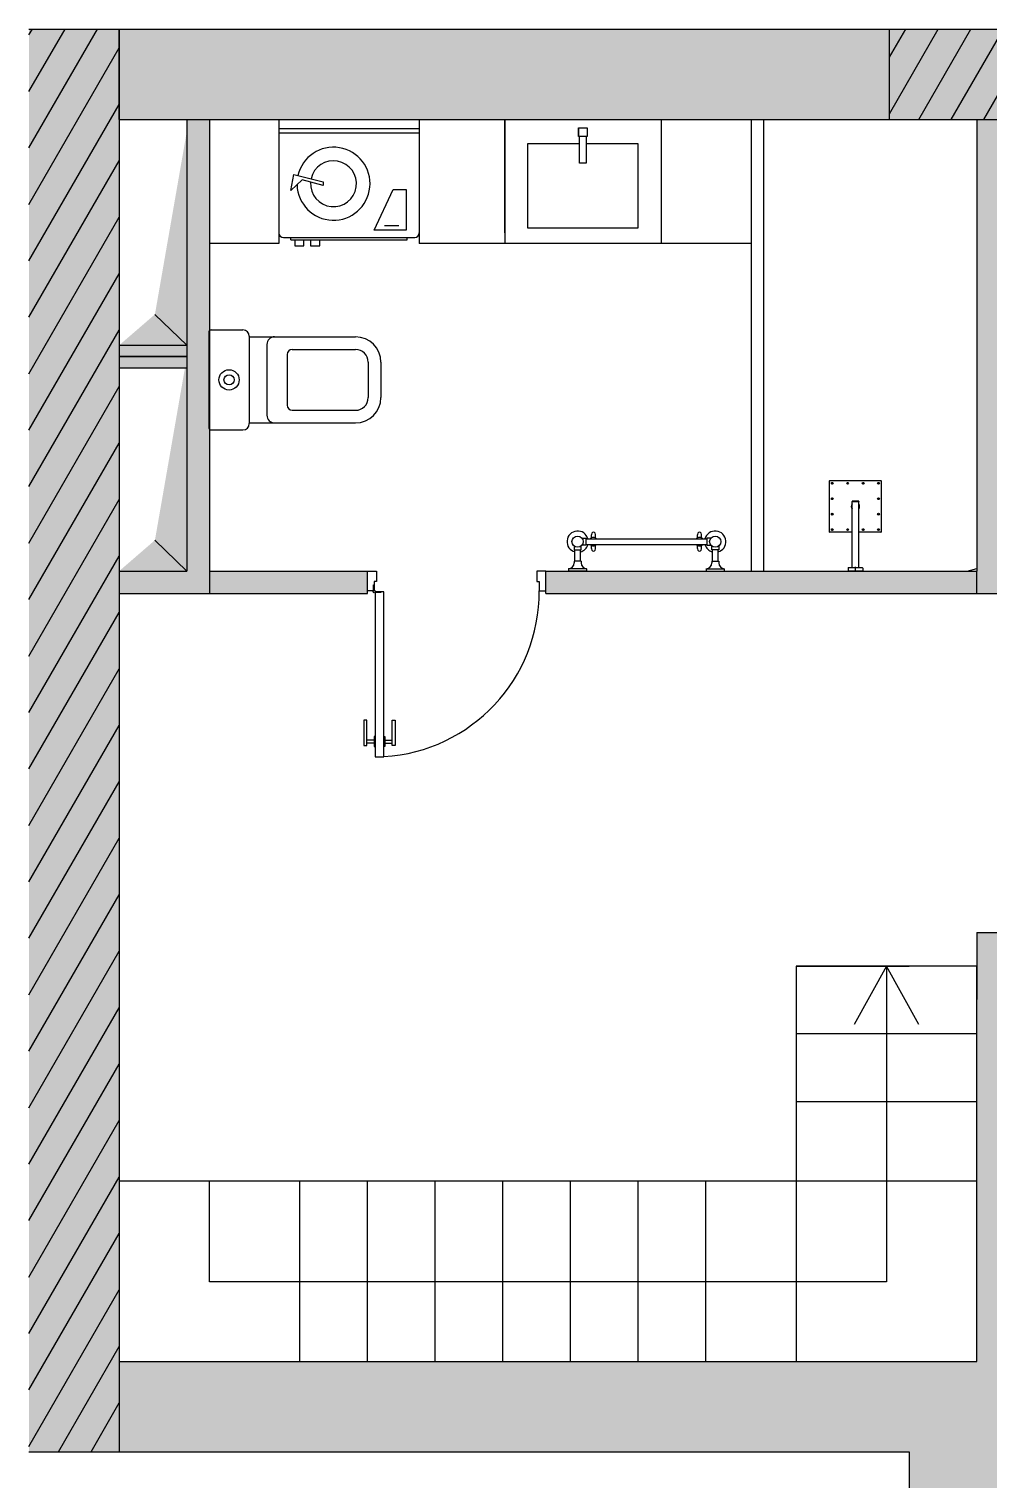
# Model space of a CAD drawing. Header units: inches. Extents: x -59797 to 874375, y -412711 to 5867.
# Drawn here: x 427625 to 431875, y -178224 to -171799 of the extents above; entities that cross this region are included whole.
import ezdxf

# ---------------------------------------------------------------- set-up
doc = ezdxf.new("R2010")
doc.units = ezdxf.units.IN
doc.header["$MEASUREMENT"] = 0
doc.linetypes.add('CENTER2', pattern=[28.575, 19.05, -3.175, 3.175, -3.175])
doc.layers.add('dwgmodels.com', color=250, linetype='Continuous')
doc.layers.add('freecads.com', color=7, linetype='Continuous')

# ---------------------------------------------------------------- blocks, each defined once
blk = doc.blocks.new('washing machine')
for p, q in [((122229.6, -17791.4), (122229.6, -18294.3)), ((122229.6, -17791.4), (122851.2, -17791.4)), ((122851.2, -17791.4), (122851.2, -18294.3)), ((122229.6, -17831.4), (122851.2, -17831.4)), ((122229.6, -17851.4), (122851.2, -17851.4)), ((122282.8, -18105.8), (122295.2, -18035.5)), ((122295.2, -18035.5), (122425.3, -18068.1)), ((122333.1, -18059.7), (122282.8, -18105.8)), ((122425.3, -18084.8), (122333.1, -18059.7)), ((122425.3, -18068.1), (122425.3, -18084.8)), ((122652.2, -18281.9), (122735.4, -18101.6)), ((122735.4, -18101.6), (122794, -18101.6)), ((122794, -18101.6), (122794, -18281.9)), ((122794, -18281.9), (122652.2, -18281.9)), ((122697.7, -18261), (122760.5, -18261)), ((122249.6, -18314.3), (122831.2, -18314.3)), ((122282.7, -18324.3), (122798.2, -18324.3)), ((122300, -18324.3), (122300, -18351.9)), ((122300, -18351.9), (122340.6, -18351.9)), ((122340.6, -18351.9), (122340.6, -18324.3)), ((122370, -18324.3), (122370, -18351.9)), ((122370, -18351.9), (122410.6, -18351.9)), ((122410.6, -18351.9), (122410.6, -18324.3)), ((122798.2, -18324.3), (122798.2, -18314.3))]:
    blk.add_line(p, q)
at = {"color": 7}
blk.add_line((122282.7, -18324.3), (122282.7, -18314.3), dxfattribs=at)
for centre, radius, start, end in [((122471.4, -18076.5), 161.8, 181.67904, 167.03384), ((122471.4, -18076.5), 101.8, 176.19447, 167.67082), ((122249.6, -18294.3), 20, 180, 270), ((122831.2, -18294.3), 20, 270, 0)]:
    blk.add_arc(centre, radius, start, end)
blk = doc.blocks.new('Towel Dryer 1_top_dwgmodels.com')
at = {"color": 0}
for p, q in [((-285.1, 0), (-365.1, 0)), ((-365.1, -9.9), (-365.1, 0)), ((-285.1, -9.9), (-285.1, 0)), ((244.9, 0), (324.9, 0)), ((244.9, -9.9), (244.9, 0)), ((324.9, -9.9), (324.9, 0)), ((-285.1, -9.9), (-365.1, -9.9)), ((-340.6, -43), (-340.6, -36.1)), ((-309.6, -43), (-340.6, -43)), ((-337.6, -43), (-337.6, -93.1)), ((-312.6, -43), (-312.6, -93.1)), ((-309.6, -43), (-309.6, -36.1)), ((244.9, -9.9), (324.9, -9.9)), ((269.4, -43), (269.4, -36.1)), ((269.4, -43), (300.4, -43)), ((272.4, -43), (272.4, -93.1)), ((297.4, -43), (297.4, -93.1)), ((300.4, -43), (300.4, -36.1)), ((248, -117.5), (-288.2, -117.5)), ((248, -142.5), (-288.2, -142.5))]:
    blk.add_line(p, q, dxfattribs=at)
for points in [[(-340.6, -110.5), (-340.6, -93.1), (-309.6, -93.1), (-309.6, -110.5)], [(-305.6, -145.5), (-288.2, -145.5), (-288.2, -114.5), (-305.6, -114.5)], [(265.5, -145.5), (248, -145.5), (248, -114.5), (265.5, -114.5)], [(300.4, -110.5), (300.4, -93.1), (269.4, -93.1), (269.4, -110.5)]]:
    blk.add_lwpolyline(points, dxfattribs=at)
for centre in [(-325.1, -130), (284.9, -130)]:
    blk.add_circle(centre, 24.9, dxfattribs=at)
for centre, radius, start, end in [((-366.8, -36.1), 26.3, 0.09186, 86.13996), ((-283.4, -36.1), 26.2, 93.65196, 180), ((243.3, -36.1), 26.2, 0, 86.34804), ((326.7, -36.1), 26.3, 93.86004, 179.90814), ((-325.1, -130), 47.2, 105.34165, 344.65835), ((-325.1, -130), 47.2, 15.34165, 74.65835), ((-255.1, -130), 19, 41.22312, 138.77688), ((-224.5, -105.3), 40.2, 161.39567, 191.32249), ((-255.1, -97.6), 9.06, 89.84335, 145.92807), ((-255, -97.6), 9.06, 34.07193, 90.15665), ((-285.6, -105.3), 40.2, 348.67751, 18.60433), ((214.9, -130), 19, 41.22312, 138.77688), ((245.5, -105.3), 40.2, 161.39567, 191.32249), ((214.9, -97.6), 9.06, 89.84335, 145.92807), ((215, -97.6), 9.06, 34.07193, 90.15665), ((184.4, -105.3), 40.2, 348.67751, 18.60433), ((284.9, -130), 47.2, 195.34165, 74.65835), ((284.9, -130), 47.2, 105.34165, 164.65835), ((-255.1, -130), 19, 221.22312, 318.77688), ((-224.5, -154.7), 40.2, 168.67751, 198.60433), ((-255.1, -162.4), 9.06, 214.07193, 270.15665), ((-255, -162.4), 9.06, 269.84335, 325.92807), ((-285.6, -154.7), 40.2, 341.39567, 11.32249), ((214.9, -130), 19, 221.22312, 318.77688), ((245.5, -154.7), 40.2, 168.67751, 198.60433), ((214.9, -162.4), 9.06, 214.07193, 270.15665), ((215, -162.4), 9.06, 269.84335, 325.92807), ((184.4, -154.7), 40.2, 341.39567, 11.32249)]:
    blk.add_arc(centre, radius, start, end, dxfattribs=at)
blk = doc.blocks.new('Door')
at = {"layer": 'freecads.com'}
for p, q in [((80582.9, -19290.2), (80582.9, -19202.5)), ((80582.9, -19202.5), (80622.4, -19202.5)), ((80622.4, -19202.5), (80622.4, -19249)), ((81372.9, -19202.5), (81333.4, -19202.5)), ((81333.4, -19202.5), (81333.4, -19249)), ((81372.9, -19290.2), (81372.9, -19202.5)), ((80610.1, -19290.2), (80610.1, -19263.9)), ((80610.1, -19263.9), (80611.9, -19263.9)), ((80622.4, -19249), (80611.9, -19249)), ((80611.9, -19249), (80611.9, -19290.2)), ((80611.9, -19263.9), (80611.9, -19290.2)), ((81333.4, -19249), (81343.9, -19249)), ((81343.9, -19249), (81343.9, -19290.2)), ((80611.9, -19290.2), (80582.9, -19290.2)), ((80611.9, -19290.2), (80610.1, -19290.2)), ((80616.6, -19294.9), (80616.6, -20025.6)), ((80656.1, -19294.9), (80616.6, -19294.9)), ((80642.9, -19294.9), (80616.6, -19294.9)), ((80616.6, -19294.9), (80616.6, -19296.7)), ((80616.6, -19296.7), (80642.9, -19296.7)), ((80642.9, -19296.7), (80642.9, -19294.9)), ((80656.1, -20025.6), (80656.1, -19294.9)), ((81343.9, -19290.2), (81372.9, -19290.2)), ((80580.6, -19862.9), (80567.4, -19862.9)), ((80567.4, -19862.9), (80567.4, -19974.8)), ((80580.6, -19974.8), (80580.6, -19862.9)), ((80692.1, -19974.8), (80692.1, -19862.9)), ((80692.1, -19862.9), (80705.2, -19862.9)), ((80705.2, -19862.9), (80705.2, -19974.8)), ((80567.4, -19974.8), (80580.6, -19974.8)), ((80612.2, -19951.1), (80580.6, -19951.1)), ((80612.2, -19964.3), (80580.6, -19964.3)), ((80616.6, -19935.8), (80612.2, -19935.8)), ((80612.2, -19935.8), (80612.2, -19979.7)), ((80612.2, -19979.7), (80616.6, -19979.7)), ((80616.6, -19979.7), (80616.6, -19935.8)), ((80656.1, -19979.7), (80656.1, -19935.8)), ((80656.1, -19935.8), (80660.5, -19935.8)), ((80660.5, -19979.7), (80656.1, -19979.7)), ((80660.5, -19935.8), (80660.5, -19979.7)), ((80660.5, -19951.1), (80692.1, -19951.1)), ((80660.5, -19964.3), (80692.1, -19964.3)), ((80705.2, -19974.8), (80692.1, -19974.8)), ((80616.6, -20025.6), (80656.1, -20025.6))]:
    blk.add_line(p, q, dxfattribs=at)
blk.add_circle((80612.7, -19294.1), 5.27, dxfattribs=at)
blk.add_arc((80612.7, -19294.1), 731.2, 273.39659, 0.29944, dxfattribs=at)
blk = doc.blocks.new('toilet 2')
at = {"layer": 'freecads.com'}
for p, q in [((79882.3, -2942.5), (79882.3, -3363)), ((79893.5, -2931.3), (80033.7, -2931.3)), ((80061.7, -2959.3), (80061.7, -3346.2)), ((80061.7, -2962.1), (80532.7, -2962.1)), ((80140.2, -2995.8), (80140.2, -3309.8)), ((80252.3, -3018.2), (80532.7, -3018.2)), ((80229.9, -3040.6), (80229.9, -3264.9)), ((80588.8, -3074.3), (80588.8, -3231.3)), ((80644.9, -3074.3), (80644.9, -3231.3)), ((80252.3, -3287.3), (80532.7, -3287.3)), ((79893.5, -3374.3), (80033.7, -3374.3)), ((80061.7, -3343.4), (80532.7, -3343.4))]:
    blk.add_line(p, q, dxfattribs=at)
for radius in [44.9, 22.4]:
    blk.add_circle((79972, -3152.8), radius, dxfattribs=at)
for centre, radius, start, end in [((79893.5, -2942.5), 11.2, 90, 180), ((80033.7, -2959.3), 28, 0, 90), ((80173.8, -2995.8), 33.6, 90, 180), ((80252.3, -3040.6), 22.4, 90, 180), ((80532.7, -3074.3), 112.1, 0, 90), ((80532.7, -3074.3), 56.1, 0, 90), ((80252.3, -3264.9), 22.4, 180, 270), ((80532.7, -3231.3), 56.1, 270, 0), ((80532.7, -3231.3), 112.1, 270, 0), ((80173.8, -3309.8), 33.6, 180, 270), ((79893.5, -3363), 11.2, 180, 270), ((80033.7, -3346.2), 28, 270, 0)]:
    blk.add_arc(centre, radius, start, end, dxfattribs=at)

msp = doc.modelspace()

# ---------------------------------------------------------------- hatches: boundary and pattern name
at = {"true_color": 0x939598}
h = msp.add_hatch(color=252, dxfattribs=at)
h.dxf.hatch_style = 1
h.paths.add_polyline_path([(428024.7, -171799.1), (427624.7, -171799.1), (427624.7, -178099.1), (428024.7, -178099.1)])
h.paths.add_polyline_path([(431437.6, -171799.1), (428024.7, -171799.1), (428024.7, -172199.1), (431437.6, -172199.1)])
h.paths.add_polyline_path([(431924.7, -176849.1), (431924.7, -176749.1), (431924.7, -175799.1), (431824.7, -175799.1), (431824.7, -176096.5), (431824.7, -177699.1), (428024.7, -177699.1), (428024.7, -178099.1), (431524.7, -178099.1), (431524.7, -180199.1), (431924.7, -180199.1)])
h.paths.add_polyline_path([(433759.3, -176860), (433659.3, -176860), (433659.3, -176914.2), (431924.7, -176914.2), (431924.7, -177014.2), (433659.3, -177014.2), (433659.3, -177614.2), (433759.3, -177614.2), (433759.3, -177014.2)])
h.paths.add_polyline_path([(437624.7, -175699.1), (437439.7, -175699.1), (433759.3, -175699.1), (433759.3, -175602.2), (433659.3, -175602.2), (433659.3, -175861.6), (433759.3, -175861.6), (433759.3, -175837.2), (433759.3, -175799.1), (437624.7, -175799.1)])
h.paths.add_polyline_path([(438024.7, -175399.1), (438024.7, -174938.5), (437913.8, -174938.5), (437624.7, -174938.5), (437624.7, -175699.1), (437624.7, -175799.1), (438024.7, -175799.1)])
h.paths.add_polyline_path([(437912.2, -180199.1), (436021, -180199.1), (435821, -180199.1), (435433.1, -180199.1), (432482.9, -180199.1), (432482.9, -180599.1), (437912.2, -180599.1)])
h.paths.add_polyline_path([(429124.7, -174199.1), (428424.7, -174199.1), (428424.7, -174299.1), (429124.7, -174299.1)])
at = {"true_color": 0x636466}
h = msp.add_hatch(dxfattribs=at)
h.set_pattern_fill('ANSI31', color=251, scale=1000, angle=15)
h.set_pattern_definition([(60, (398950.43, -154490.7), (-108.25318, 62.5), [])])
h.paths.add_polyline_path([(427624.7, -178099.1), (428024.7, -178099.1), (428024.7, -171799.1), (427624.7, -171799.1)])
at = {"true_color": 0x939598}
h = msp.add_hatch(color=252, dxfattribs=at)
h.dxf.hatch_style = 1
h.paths.add_polyline_path([(432482.9, -171799.1), (431524.7, -171799.1), (431437.6, -171799.1), (431437.6, -172199.1), (431524.7, -172199.1), (432482.9, -172199.1)])
at = {"true_color": 0x636466}
h = msp.add_hatch(dxfattribs=at)
h.set_pattern_fill('ANSI31', color=251, scale=1000, angle=15)
h.set_pattern_definition([(60, (428018.31, -155096.67), (-108.2532, 62.5), [])])
h.paths.add_polyline_path([(432482.9, -171799.1), (431524.7, -171799.1), (431437.6, -171799.1), (431437.6, -172199.1), (431524.7, -172199.1), (432482.9, -172199.1)])
at = {"true_color": 0x939598, "transparency": 33554687}
h = msp.add_hatch(color=252, dxfattribs=at)
h.dxf.hatch_style = 1
h.paths.add_polyline_path([(428424.7, -172199.1), (428324.7, -172199.1), (428324.7, -174199.1), (428024.7, -174199.1), (428024.7, -174299.1), (428424.7, -174299.1), (428424.7, -173570.9, -0.198912), (428421.4, -173563), (428421.4, -173142.4, -0.198912), (428424.7, -173134.5)])
h.paths.add_polyline_path([(428324.7, -173249.1), (428024.7, -173249.1), (428024.7, -173299.1), (428324.7, -173299.1)], flags=17)
h.paths.add_polyline_path([(428324.7, -173199.1), (428024.7, -173199.1), (428024.7, -173249.1), (428324.7, -173249.1)], flags=17)
h.paths.add_polyline_path([(432324.7, -173167), (432324.7, -172199.1), (432224.7, -172199.1), (432224.7, -173149.1), (431924.7, -173149.1), (431924.7, -172199.1), (431824.7, -172199.1), (431824.7, -174199.1), (431824.7, -174299.1), (431924.7, -174299.1), (432324.7, -174299.1), (432324.7, -173417.3, -0.016041), (432320.7, -173292.1, -0.016041)])
h.paths.add_polyline_path([(432224.7, -173249.1), (432224.7, -174199.1), (431924.7, -174199.1), (431924.7, -173249.1)], flags=16)
at = {"true_color": 0x636466}
h = msp.add_hatch(dxfattribs=at)
h.set_pattern_fill('AR-B816', color=251, scale=1000, angle=15)
h.set_pattern_definition([(15, (348542, -155097), (-2070.55, 7727.4), []), (105, (348542, -155097), (-9797.96, 5656.85), [8000, -8000])])
h.paths.add_polyline_path([(431824.7, -172199.1), (431524.7, -172199.1), (428424.7, -172199.1), (428424.7, -174199.1), (429158.4, -174199.1), (429158.4, -173565.8), (429154, -173565.8), (429122.4, -173550.5), (429122.4, -173638.7), (429109.2, -173638.7), (429109.2, -173526.8), (429122.4, -173526.8), (429154, -173537.3), (429154, -173522), (429158.4, -173476.1), (429197.9, -173476.1), (429197.9, -173477.7, -0.393632), (429885.7, -174199.1), (431824.7, -174199.1)])
at = {"true_color": 0x000000, "transparency": 33554687}
h = msp.add_hatch(color=18, dxfattribs=at)
h.dxf.hatch_style = 1
h.paths.add_polyline_path([(428324.7, -172249.1), (428182.8, -173062.6), (428324.7, -173199.1)])
h.paths.add_polyline_path([(428182.8, -173062.6), (428024.7, -173199.1), (428324.7, -173199.1)])
h = msp.add_hatch(color=18, dxfattribs=at)
h.dxf.hatch_style = 1
h.paths.add_polyline_path([(428324.7, -173249.1), (428182.8, -174062.6), (428324.7, -174199.1)])
h.paths.add_polyline_path([(428182.8, -174062.6), (428024.7, -174199.1), (428324.7, -174199.1)])
at = {"true_color": 0x939598}
h = msp.add_hatch(color=252, dxfattribs=at)
h.dxf.hatch_style = 1
h.paths.add_polyline_path([(431824.7, -174199.1), (429914.7, -174199.1), (429914.7, -174299.1), (431824.7, -174299.1)])

# ---------------------------------------------------------------- linework, layer by layer
for p, q in [((427624.7, -171799.1), (431524.7, -171799.1)), ((431437.6, -172199.1), (431437.6, -171799.1)), ((431524.7, -171799.1), (439624.7, -171799.1)), ((428024.7, -172199.1), (431524.7, -172199.1)), ((428024.7, -172199.1), (428024.7, -174299.1)), ((428324.7, -172199.1), (428324.7, -174199.1)), ((428424.7, -172199.1), (428424.7, -174299.1)), ((430824.7, -172199.1), (430824.7, -174199.1)), ((430879.7, -172199.1), (430879.7, -174199.1)), ((431524.7, -172199.1), (437624.7, -172199.1)), ((431824.7, -172199.1), (431824.7, -174199.1)), ((428424, -172749.1), (428424.7, -172749.1)), ((428024.7, -173199.1), (428324.7, -173199.1)), ((428024.7, -173249.1), (428324.7, -173249.1)), ((428024.7, -173299.1), (428324.7, -173299.1)), ((428024.7, -174199.1), (428324.7, -174199.1)), ((428424.7, -174199.1), (429124.7, -174199.1)), ((429124.7, -174299.1), (429124.7, -174199.1)), ((429914.7, -174199.1), (431824.7, -174199.1)), ((429914.7, -174299.1), (429914.7, -174199.1)), ((428024.7, -174299.1), (429124.7, -174299.1)), ((429914.7, -174299.1), (431824.7, -174299.1)), ((431824.7, -175799.1), (431824.7, -176096.5)), ((428024.7, -176899.1), (431824.7, -176899.1)), ((428024.7, -177699.1), (431824.7, -177699.1)), ((427624.7, -178099.1), (431524.7, -178099.1)), ((431524.7, -178099.1), (431524.7, -180199.1))]:
    msp.add_line(p, q)
at = {"color": 7}
for p, q in [((428024.7, -172199.1), (428024.7, -171799.1)), ((428024.7, -171799.1), (428024.7, -178099.1)), ((428732.4, -172199.1), (428732.4, -172749.1)), ((429354, -172199.1), (429354, -172749.1)), ((429733.1, -172700.1), (429733.1, -172199.1)), ((429733.1, -172199.1), (429733.1, -172749.3)), ((430425.6, -172199.1), (430425.6, -172749.3)), ((429733.1, -172700.9), (429733.1, -172700.1)), ((428324.7, -173199.1), (428182.8, -173062.6)), ((428324.7, -174199.1), (428182.8, -174062.6)), ((431824.7, -174299.1), (431824.7, -174199.1)), ((431824.7, -174299.1), (431924.7, -174299.1)), ((431824.7, -175799.1), (431924.7, -175799.1)), ((431024.7, -175949.1), (431524.7, -175949.1)), ((431824.7, -175949.1), (431024.7, -175949.1)), ((431024.7, -175949.1), (431024.7, -177699.1)), ((431824.7, -177699.1), (431824.7, -175949.1)), ((431824.7, -176249.1), (431024.7, -176249.1)), ((431824.7, -176549.1), (431024.7, -176549.1)), ((428824.7, -177699.1), (428824.7, -176899.1)), ((428824.7, -176899.1), (428824.7, -176899.1)), ((429124.7, -177699.1), (429124.7, -176899.1)), ((429424.7, -177699.1), (429424.7, -176899.1)), ((429724.7, -177699.1), (429724.7, -176899.1)), ((430024.7, -177699.1), (430024.7, -176899.1)), ((430324.7, -177699.1), (430324.7, -176899.1)), ((430624.7, -177699.1), (430624.7, -176899.1))]:
    msp.add_line(p, q, dxfattribs=at)
at = {"color": 7, "lineweight": 30}
msp.add_line((428024.7, -173249.1), (428324.7, -173249.1), dxfattribs=at)
at = {"linetype": 'Continuous'}
for p, q in [((431172.7, -174026.4), (431172.7, -173799.8)), ((431173.7, -173798.8), (431400.3, -173798.8)), ((431182.5, -173810.1), (431182.5, -173811.1)), ((431184, -173810.1), (431182.5, -173810.1)), ((431182.5, -173811.1), (431184, -173811.1)), ((431183.4, -173810.1), (431183.4, -173811.1)), ((431184, -173808.7), (431184, -173810.1)), ((431185, -173808.7), (431184, -173808.7)), ((431185, -173809.6), (431184, -173809.6)), ((431184, -173811.1), (431184, -173812.6)), ((431184, -173811.7), (431185, -173811.7)), ((431184, -173812.6), (431185, -173812.6)), ((431185, -173810.1), (431185, -173808.7)), ((431186.4, -173810.1), (431185, -173810.1)), ((431185, -173811.1), (431186.4, -173811.1)), ((431185, -173812.6), (431185, -173811.1)), ((431185.6, -173811.1), (431185.6, -173810.1)), ((431186.4, -173811.1), (431186.4, -173810.1)), ((431250.9, -173810.1), (431250.9, -173811.1)), ((431252.3, -173810.1), (431250.9, -173810.1)), ((431250.9, -173811.1), (431252.3, -173811.1)), ((431251.8, -173810.1), (431251.8, -173811.1)), ((431252.3, -173808.7), (431252.3, -173810.1)), ((431253.3, -173808.7), (431252.3, -173808.7)), ((431253.3, -173809.6), (431252.3, -173809.6)), ((431252.3, -173811.1), (431252.3, -173812.6)), ((431252.3, -173811.7), (431253.3, -173811.7)), ((431252.3, -173812.6), (431253.3, -173812.6)), ((431253.3, -173810.1), (431253.3, -173808.7)), ((431254.8, -173810.1), (431253.3, -173810.1)), ((431253.3, -173811.1), (431254.8, -173811.1)), ((431253.3, -173812.6), (431253.3, -173811.1)), ((431253.9, -173811.1), (431253.9, -173810.1)), ((431254.8, -173811.1), (431254.8, -173810.1)), ((431319.2, -173810.1), (431319.2, -173811.1)), ((431320.7, -173810.1), (431319.2, -173810.1)), ((431319.2, -173811.1), (431320.7, -173811.1)), ((431320.1, -173810.1), (431320.1, -173811.1)), ((431320.7, -173808.7), (431320.7, -173810.1)), ((431321.7, -173808.7), (431320.7, -173808.7)), ((431321.7, -173809.6), (431320.7, -173809.6)), ((431320.7, -173811.1), (431320.7, -173812.6)), ((431320.7, -173811.7), (431321.7, -173811.7)), ((431320.7, -173812.6), (431321.7, -173812.6)), ((431321.7, -173810.1), (431321.7, -173808.7)), ((431323.1, -173810.1), (431321.7, -173810.1)), ((431321.7, -173811.1), (431323.1, -173811.1)), ((431321.7, -173812.6), (431321.7, -173811.1)), ((431322.2, -173811.1), (431322.2, -173810.1)), ((431323.1, -173811.1), (431323.1, -173810.1)), ((431387.5, -173810.1), (431387.5, -173811.1)), ((431389, -173810.1), (431387.5, -173810.1)), ((431387.5, -173811.1), (431389, -173811.1)), ((431388.4, -173810.1), (431388.4, -173811.1)), ((431389, -173808.7), (431389, -173810.1)), ((431390, -173808.7), (431389, -173808.7)), ((431390, -173809.6), (431389, -173809.6)), ((431389, -173811.1), (431389, -173812.6)), ((431389, -173811.7), (431390, -173811.7)), ((431389, -173812.6), (431390, -173812.6)), ((431390, -173810.1), (431390, -173808.7)), ((431391.4, -173810.1), (431390, -173810.1)), ((431390, -173811.1), (431391.4, -173811.1)), ((431390, -173812.6), (431390, -173811.1)), ((431390.6, -173811.1), (431390.6, -173810.1)), ((431391.4, -173811.1), (431391.4, -173810.1)), ((431401.3, -173799.8), (431401.3, -174026.4)), ((431182.5, -173878.5), (431182.5, -173879.5)), ((431184, -173878.5), (431182.5, -173878.5)), ((431182.5, -173879.5), (431184, -173879.5)), ((431183.4, -173878.5), (431183.4, -173879.5)), ((431184, -173877), (431184, -173878.5)), ((431185, -173877), (431184, -173877)), ((431185, -173877.9), (431184, -173877.9)), ((431184, -173879.5), (431184, -173880.9)), ((431184, -173880.1), (431185, -173880.1)), ((431184, -173880.9), (431185, -173880.9)), ((431185, -173878.5), (431185, -173877)), ((431186.4, -173878.5), (431185, -173878.5)), ((431185, -173879.5), (431186.4, -173879.5)), ((431185, -173880.9), (431185, -173879.5)), ((431185.6, -173879.5), (431185.6, -173878.5)), ((431186.4, -173879.5), (431186.4, -173878.5)), ((431302, -173889.1), (431272, -173889.1)), ((431272, -173889.1), (431272, -173890.6)), ((431272, -173890.6), (431302, -173890.6)), ((431272, -174184.1), (431272, -173890.6)), ((431302, -173890.6), (431272, -173890.6)), ((431302, -173889.1), (431302, -173890.6)), ((431302, -174184.1), (431302, -173890.6)), ((431387.5, -173878.5), (431387.5, -173879.5)), ((431389, -173878.5), (431387.5, -173878.5)), ((431387.5, -173879.5), (431389, -173879.5)), ((431388.4, -173878.5), (431388.4, -173879.5)), ((431389, -173877), (431389, -173878.5)), ((431390, -173877), (431389, -173877)), ((431390, -173877.9), (431389, -173877.9)), ((431389, -173879.5), (431389, -173880.9)), ((431389, -173880.1), (431390, -173880.1)), ((431389, -173880.9), (431390, -173880.9)), ((431390, -173878.5), (431390, -173877)), ((431391.4, -173878.5), (431390, -173878.5)), ((431390, -173879.5), (431391.4, -173879.5)), ((431390, -173880.9), (431390, -173879.5)), ((431390.6, -173879.5), (431390.6, -173878.5)), ((431391.4, -173879.5), (431391.4, -173878.5)), ((431182.5, -173946.8), (431182.5, -173947.8)), ((431184, -173946.8), (431182.5, -173946.8)), ((431182.5, -173947.8), (431184, -173947.8)), ((431183.4, -173946.8), (431183.4, -173947.8)), ((431184, -173945.4), (431184, -173946.8)), ((431185, -173945.4), (431184, -173945.4)), ((431185, -173946.2), (431184, -173946.2)), ((431184, -173947.8), (431184, -173949.3)), ((431184, -173948.4), (431185, -173948.4)), ((431184, -173949.3), (431185, -173949.3)), ((431185, -173946.8), (431185, -173945.4)), ((431186.4, -173946.8), (431185, -173946.8)), ((431185, -173947.8), (431186.4, -173947.8)), ((431185, -173949.3), (431185, -173947.8)), ((431185.6, -173947.8), (431185.6, -173946.8)), ((431186.4, -173947.8), (431186.4, -173946.8)), ((431387.5, -173946.8), (431387.5, -173947.8)), ((431389, -173946.8), (431387.5, -173946.8)), ((431387.5, -173947.8), (431389, -173947.8)), ((431388.4, -173946.8), (431388.4, -173947.8)), ((431389, -173945.4), (431389, -173946.8)), ((431390, -173945.4), (431389, -173945.4)), ((431390, -173946.2), (431389, -173946.2)), ((431389, -173947.8), (431389, -173949.3)), ((431389, -173948.4), (431390, -173948.4)), ((431389, -173949.3), (431390, -173949.3)), ((431390, -173946.8), (431390, -173945.4)), ((431391.4, -173946.8), (431390, -173946.8)), ((431390, -173947.8), (431391.4, -173947.8)), ((431390, -173949.3), (431390, -173947.8)), ((431390.6, -173947.8), (431390.6, -173946.8)), ((431391.4, -173947.8), (431391.4, -173946.8)), ((431272, -174027.4), (431173.7, -174027.4)), ((431182.5, -174015.1), (431182.5, -174016.1)), ((431184, -174015.1), (431182.5, -174015.1)), ((431182.5, -174016.1), (431184, -174016.1)), ((431183.4, -174015.1), (431183.4, -174016.1)), ((431184, -174013.7), (431184, -174015.1)), ((431185, -174013.7), (431184, -174013.7)), ((431185, -174014.6), (431184, -174014.6)), ((431184, -174016.1), (431184, -174017.6)), ((431184, -174016.7), (431185, -174016.7)), ((431184, -174017.6), (431185, -174017.6)), ((431185, -174015.1), (431185, -174013.7)), ((431186.4, -174015.1), (431185, -174015.1)), ((431185, -174016.1), (431186.4, -174016.1)), ((431185, -174017.6), (431185, -174016.1)), ((431185.6, -174016.1), (431185.6, -174015.1)), ((431186.4, -174016.1), (431186.4, -174015.1)), ((431250.9, -174015.1), (431250.9, -174016.1)), ((431252.3, -174015.1), (431250.9, -174015.1)), ((431250.9, -174016.1), (431252.3, -174016.1)), ((431251.8, -174015.1), (431251.8, -174016.1)), ((431252.3, -174013.7), (431252.3, -174015.1)), ((431253.3, -174013.7), (431252.3, -174013.7)), ((431253.3, -174014.6), (431252.3, -174014.6)), ((431252.3, -174016.1), (431252.3, -174017.6)), ((431252.3, -174016.7), (431253.3, -174016.7)), ((431252.3, -174017.6), (431253.3, -174017.6)), ((431253.3, -174015.1), (431253.3, -174013.7)), ((431254.8, -174015.1), (431253.3, -174015.1)), ((431253.3, -174016.1), (431254.8, -174016.1)), ((431253.3, -174017.6), (431253.3, -174016.1)), ((431253.9, -174016.1), (431253.9, -174015.1)), ((431254.8, -174016.1), (431254.8, -174015.1)), ((431400.3, -174027.4), (431302, -174027.4)), ((431319.2, -174015.1), (431319.2, -174016.1)), ((431320.7, -174015.1), (431319.2, -174015.1)), ((431319.2, -174016.1), (431320.7, -174016.1)), ((431320.1, -174015.1), (431320.1, -174016.1)), ((431320.7, -174013.7), (431320.7, -174015.1)), ((431321.7, -174013.7), (431320.7, -174013.7)), ((431321.7, -174014.6), (431320.7, -174014.6)), ((431320.7, -174016.1), (431320.7, -174017.6)), ((431320.7, -174016.7), (431321.7, -174016.7)), ((431320.7, -174017.6), (431321.7, -174017.6)), ((431321.7, -174015.1), (431321.7, -174013.7)), ((431323.1, -174015.1), (431321.7, -174015.1)), ((431321.7, -174016.1), (431323.1, -174016.1)), ((431321.7, -174017.6), (431321.7, -174016.1)), ((431322.2, -174016.1), (431322.2, -174015.1)), ((431323.1, -174016.1), (431323.1, -174015.1)), ((431387.5, -174015.1), (431387.5, -174016.1)), ((431389, -174015.1), (431387.5, -174015.1)), ((431387.5, -174016.1), (431389, -174016.1)), ((431388.4, -174015.1), (431388.4, -174016.1)), ((431389, -174013.7), (431389, -174015.1)), ((431390, -174013.7), (431389, -174013.7)), ((431390, -174014.6), (431389, -174014.6)), ((431389, -174016.1), (431389, -174017.6)), ((431389, -174016.7), (431390, -174016.7)), ((431389, -174017.6), (431390, -174017.6)), ((431390, -174015.1), (431390, -174013.7)), ((431391.4, -174015.1), (431390, -174015.1)), ((431390, -174016.1), (431391.4, -174016.1)), ((431390, -174017.6), (431390, -174016.1)), ((431390.6, -174016.1), (431390.6, -174015.1)), ((431391.4, -174016.1), (431391.4, -174015.1)), ((431254.5, -174186.1), (431254.5, -174199.1)), ((431257.5, -174199.1), (431254.5, -174199.1)), ((431256.5, -174184.1), (431257.5, -174184.1)), ((431257.5, -174184.1), (431316.5, -174184.1)), ((431316.5, -174199.1), (431257.5, -174199.1)), ((431316.5, -174184.1), (431317.5, -174184.1)), ((431319.5, -174199.1), (431316.5, -174199.1)), ((431319.5, -174186.1), (431319.5, -174199.1))]:
    msp.add_line(p, q, dxfattribs=at)
at = {"linetype": 'CENTER2'}
for p, q in [((431234.5, -174199.1), (431274.5, -174199.1)), ((431287, -174199.1), (431287, -174179.1))]:
    msp.add_line(p, q, dxfattribs=at)
at = {"color": 30, "true_color": 0xf26722}
for p, q in [((431424.7, -175949.1), (431282, -176206.4)), ((431424.7, -175949.1), (431424.7, -177347.1)), ((431567.7, -176206.4), (431424.7, -175949.1)), ((428424.7, -177347.1), (428424.7, -176899.1)), ((431424.7, -177347.1), (428424.7, -177347.1))]:
    msp.add_line(p, q, dxfattribs=at)
at = {"color": 7}
for points in [[(430824.7, -172199.1), (430824.7, -172199.1), (430824.7, -172749.1), (429354, -172749.1)], [(428732.4, -172749.1), (428424, -172749.1)]]:
    msp.add_lwpolyline(points, dxfattribs=at)
at = {"linetype": 'Continuous'}
for centre in [(431184.5, -173810.6), (431252.8, -173810.6), (431321.2, -173810.6), (431389.5, -173810.6), (431184.5, -173879), (431389.5, -173879), (431184.5, -173947.3), (431389.5, -173947.3), (431184.5, -174015.6), (431252.8, -174015.6), (431321.2, -174015.6), (431389.5, -174015.6)]:
    msp.add_circle(centre, 4, dxfattribs=at)
for centre, radius, start, end in [((431173.7, -173799.8), 1, 90, 180), ((431400.3, -173799.8), 1, 0, 90), ((431287, -173913.1), 18.5, 144.17523, 180), ((431287, -173913.1), 18.5, 180, 215.82477), ((431287, -173913.1), 18.4, 144.60886, 180), ((431287, -173913.1), 18.4, 180, 215.39114), ((431287, -173913.1), 18.1, 145.96842, 180), ((431287, -173913.1), 18.1, 180, 214.03158), ((431287, -173913.1), 18, 146.44269, 213.55731), ((431287, -173913.1), 16.4, 156.45746, 203.54254), ((431287, -173913.1), 18.5, 324.17523, 35.82477), ((431287, -173913.1), 18.4, 324.60886, 35.39114), ((431287, -173913.1), 18.1, 325.96842, 34.03158), ((431287, -173913.1), 18, 326.44269, 33.55731), ((431287, -173913.1), 16.4, 336.45746, 23.54254), ((431173.7, -174026.4), 1, 180, 270), ((431400.3, -174026.4), 1, 270, 0), ((431256.5, -174186.1), 2, 90, 180), ((431317.5, -174186.1), 2, 0, 90)]:
    msp.add_arc(centre, radius, start, end, dxfattribs=at)
at = {"layer": 'freecads.com'}
for p, q in [((429733.1, -172199.1), (430425.6, -172199.1)), ((429835.5, -172306.4), (430064.7, -172306.4)), ((429835.5, -172681), (429835.5, -172306.4)), ((430094, -172306.4), (430323.2, -172306.4)), ((430323.2, -172306.4), (430323.2, -172681)), ((430323.2, -172681), (429835.5, -172681)), ((430425.6, -172749.3), (429733.1, -172749.3)), ((431824.7, -176046.5), (431824.7, -176096.5))]:
    msp.add_line(p, q, dxfattribs=at)
at = {"layer": 'freecads.com', "ltscale": 10}
for p, q in [((430059.9, -172236.6), (430098.9, -172236.6)), ((430059.9, -172275.6), (430059.9, -172236.6)), ((430059.9, -172240.9), (430059.9, -172272.3)), ((430098.9, -172236.6), (430098.9, -172275.6)), ((430098.9, -172275.6), (430059.9, -172275.6)), ((430064.7, -172393.6), (430064.7, -172275.6)), ((430094, -172275.6), (430094, -172393.6)), ((430094, -172393.6), (430064.7, -172393.6))]:
    msp.add_line(p, q, dxfattribs=at)

# ---------------------------------------------------------------- block references
at = {"color": 7}
for name, p in [('washing machine', (306502.8, -154407.7)), ('toilet 2', (348539.2, -170199.9)), ('Door', (348541.8, -154996.7))]:
    msp.add_blockref(name, p, dxfattribs=at)
at = {"layer": 'dwgmodels.com', "rotation": 180}
msp.add_blockref('Towel Dryer 1_top_dwgmodels.com', (430340.9, -174199.1), dxfattribs=at)

doc.saveas('drawing.dxf')
